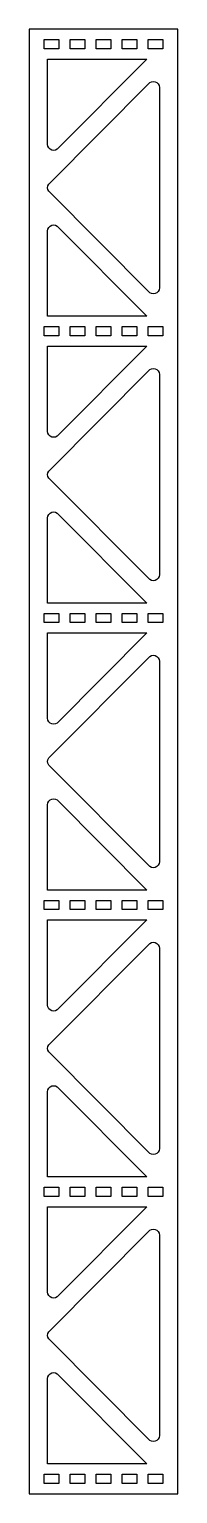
# Model space of a CAD drawing. Header units: metres. Extents: x -1 to 1, y -0.2 to 19.4.
import ezdxf

# ---------------------------------------------------------------- set-up
doc = ezdxf.new("R2010")
doc.units = ezdxf.units.M

msp = doc.modelspace()

# ---------------------------------------------------------------- linework, layer by layer
for p, q in [((1, 19.435), (-1, 19.435)), ((-1, 19.435), (-1, -0.2)), ((-0.8, 19.172), (-0.8, 19.297)), ((-0.8, 19.297), (-0.6, 19.297)), ((-0.6, 19.297), (-0.6, 19.172)), ((-0.45, 19.172), (-0.45, 19.297)), ((-0.45, 19.297), (-0.25, 19.297)), ((-0.25, 19.297), (-0.25, 19.172)), ((-0.1, 19.172), (-0.1, 19.297)), ((-0.1, 19.297), (0.1, 19.297)), ((0.1, 19.297), (0.1, 19.172)), ((0.25, 19.172), (0.25, 19.297)), ((0.25, 19.297), (0.45, 19.297)), ((0.45, 19.297), (0.45, 19.172)), ((0.6, 19.172), (0.6, 19.297)), ((0.6, 19.297), (0.8, 19.297)), ((0.8, 19.297), (0.8, 19.172)), ((1, -0.2), (1, 19.435)), ((-0.6, 19.172), (-0.8, 19.172)), ((-0.25, 19.172), (-0.45, 19.172)), ((0.1, 19.172), (-0.1, 19.172)), ((0.45, 19.172), (0.25, 19.172)), ((0.8, 19.172), (0.6, 19.172)), ((-0.752, 17.892), (-0.752, 19.035)), ((-0.752, 19.035), (0.583, 19.035)), ((0.583, 19.035), (-0.625, 17.827)), ((-0.736, 17.358), (0.625, 18.72)), ((0.625, 18.72), (0.647, 18.731)), ((0.647, 18.731), (0.672, 18.735)), ((0.672, 18.735), (0.696, 18.731)), ((0.696, 18.731), (0.719, 18.72)), ((0.719, 18.72), (0.736, 18.702)), ((0.736, 18.702), (0.748, 18.68)), ((0.748, 18.68), (0.752, 18.655)), ((0.752, 18.655), (0.752, 15.968)), ((-0.748, 17.867), (-0.752, 17.892)), ((-0.736, 17.845), (-0.748, 17.867)), ((-0.719, 17.827), (-0.736, 17.845)), ((-0.696, 17.815), (-0.719, 17.827)), ((-0.672, 17.811), (-0.696, 17.815)), ((-0.647, 17.815), (-0.672, 17.811)), ((-0.625, 17.827), (-0.647, 17.815)), ((-0.752, 17.311), (-0.748, 17.336)), ((-0.748, 17.287), (-0.752, 17.311)), ((-0.748, 17.336), (-0.736, 17.358)), ((-0.736, 17.265), (-0.748, 17.287)), ((0.625, 15.903), (-0.736, 17.265)), ((-0.752, 16.732), (-0.748, 16.756)), ((-0.752, 15.588), (-0.752, 16.732)), ((-0.748, 16.756), (-0.736, 16.779)), ((-0.736, 16.779), (-0.719, 16.796)), ((-0.719, 16.796), (-0.696, 16.808)), ((-0.696, 16.808), (-0.672, 16.811)), ((-0.672, 16.811), (-0.647, 16.808)), ((-0.647, 16.808), (-0.625, 16.796)), ((-0.625, 16.796), (0.583, 15.588)), ((0.736, 15.921), (0.719, 15.903)), ((0.748, 15.943), (0.736, 15.921)), ((0.752, 15.968), (0.748, 15.943)), ((0.647, 15.892), (0.625, 15.903)), ((0.672, 15.888), (0.647, 15.892)), ((0.696, 15.892), (0.672, 15.888)), ((0.719, 15.903), (0.696, 15.892)), ((0.583, 15.588), (-0.752, 15.588)), ((-0.8, 15.325), (-0.8, 15.45)), ((-0.8, 15.45), (-0.6, 15.45)), ((-0.6, 15.325), (-0.8, 15.325)), ((-0.6, 15.45), (-0.6, 15.325)), ((-0.45, 15.325), (-0.45, 15.45)), ((-0.45, 15.45), (-0.25, 15.45)), ((-0.25, 15.325), (-0.45, 15.325)), ((-0.25, 15.45), (-0.25, 15.325)), ((-0.1, 15.325), (-0.1, 15.45)), ((-0.1, 15.45), (0.1, 15.45)), ((0.1, 15.325), (-0.1, 15.325)), ((0.1, 15.45), (0.1, 15.325)), ((0.25, 15.325), (0.25, 15.45)), ((0.25, 15.45), (0.45, 15.45)), ((0.45, 15.325), (0.25, 15.325)), ((0.45, 15.45), (0.45, 15.325)), ((0.6, 15.325), (0.6, 15.45)), ((0.6, 15.45), (0.8, 15.45)), ((0.8, 15.325), (0.6, 15.325)), ((0.8, 15.45), (0.8, 15.325)), ((-0.752, 14.044), (-0.752, 15.188)), ((-0.752, 15.188), (0.583, 15.188)), ((0.583, 15.188), (-0.625, 13.98)), ((-0.736, 13.511), (0.625, 14.873)), ((0.625, 14.873), (0.647, 14.884)), ((0.647, 14.884), (0.672, 14.888)), ((0.672, 14.888), (0.696, 14.884)), ((0.696, 14.884), (0.719, 14.873)), ((0.719, 14.873), (0.736, 14.855)), ((0.736, 14.855), (0.748, 14.833)), ((0.748, 14.833), (0.752, 14.808)), ((0.752, 14.808), (0.752, 12.121)), ((-0.748, 14.02), (-0.752, 14.044)), ((-0.736, 13.998), (-0.748, 14.02)), ((-0.719, 13.98), (-0.736, 13.998)), ((-0.696, 13.968), (-0.719, 13.98)), ((-0.672, 13.964), (-0.696, 13.968)), ((-0.647, 13.968), (-0.672, 13.964)), ((-0.625, 13.98), (-0.647, 13.968)), ((-0.752, 13.464), (-0.748, 13.489)), ((-0.748, 13.44), (-0.752, 13.464)), ((-0.748, 13.489), (-0.736, 13.511)), ((-0.736, 13.418), (-0.748, 13.44)), ((0.625, 12.056), (-0.736, 13.418)), ((-0.719, 12.949), (-0.696, 12.961)), ((-0.696, 12.961), (-0.672, 12.964)), ((-0.672, 12.964), (-0.647, 12.961)), ((-0.647, 12.961), (-0.625, 12.949)), ((-0.752, 12.884), (-0.748, 12.909)), ((-0.752, 11.741), (-0.752, 12.884)), ((-0.748, 12.909), (-0.736, 12.931)), ((-0.736, 12.931), (-0.719, 12.949)), ((-0.625, 12.949), (0.583, 11.741)), ((0.647, 12.045), (0.625, 12.056)), ((0.672, 12.041), (0.647, 12.045)), ((0.696, 12.045), (0.672, 12.041)), ((0.719, 12.056), (0.696, 12.045)), ((0.736, 12.074), (0.719, 12.056)), ((0.748, 12.096), (0.736, 12.074)), ((0.752, 12.121), (0.748, 12.096)), ((-0.8, 11.479), (-0.8, 11.604)), ((-0.8, 11.604), (-0.6, 11.604)), ((0.583, 11.741), (-0.752, 11.741)), ((-0.6, 11.604), (-0.6, 11.479)), ((-0.45, 11.479), (-0.45, 11.604)), ((-0.45, 11.604), (-0.25, 11.604)), ((-0.25, 11.604), (-0.25, 11.479)), ((-0.1, 11.479), (-0.1, 11.604)), ((-0.1, 11.604), (0.1, 11.604)), ((0.1, 11.604), (0.1, 11.479)), ((0.25, 11.479), (0.25, 11.604)), ((0.25, 11.604), (0.45, 11.604)), ((0.45, 11.604), (0.45, 11.479)), ((0.6, 11.479), (0.6, 11.604)), ((0.6, 11.604), (0.8, 11.604)), ((0.8, 11.604), (0.8, 11.479)), ((-0.6, 11.479), (-0.8, 11.479)), ((-0.25, 11.479), (-0.45, 11.479)), ((0.1, 11.479), (-0.1, 11.479)), ((0.45, 11.479), (0.25, 11.479)), ((0.8, 11.479), (0.6, 11.479)), ((-0.752, 10.197), (-0.752, 11.341)), ((-0.752, 11.341), (0.583, 11.341)), ((0.583, 11.341), (-0.625, 10.133)), ((-0.736, 9.665), (0.625, 11.026)), ((0.625, 11.026), (0.647, 11.037)), ((0.647, 11.037), (0.672, 11.041)), ((0.672, 11.041), (0.696, 11.037)), ((0.696, 11.037), (0.719, 11.026)), ((0.719, 11.026), (0.736, 11.008)), ((0.736, 11.008), (0.748, 10.986)), ((0.748, 10.986), (0.752, 10.961)), ((0.752, 10.961), (0.752, 8.274)), ((-0.748, 10.173), (-0.752, 10.197)), ((-0.736, 10.15), (-0.748, 10.173)), ((-0.719, 10.133), (-0.736, 10.15)), ((-0.696, 10.121), (-0.719, 10.133)), ((-0.672, 10.117), (-0.696, 10.121)), ((-0.647, 10.121), (-0.672, 10.117)), ((-0.625, 10.133), (-0.647, 10.121)), ((-0.752, 9.618), (-0.748, 9.642)), ((-0.748, 9.642), (-0.736, 9.665)), ((-0.748, 9.593), (-0.752, 9.618)), ((-0.736, 9.57), (-0.748, 9.593)), ((0.625, 8.209), (-0.736, 9.57)), ((-0.752, 9.037), (-0.748, 9.062)), ((-0.752, 7.894), (-0.752, 9.037)), ((-0.748, 9.062), (-0.736, 9.085)), ((-0.736, 9.085), (-0.719, 9.102)), ((-0.719, 9.102), (-0.696, 9.114)), ((-0.696, 9.114), (-0.672, 9.117)), ((-0.672, 9.117), (-0.647, 9.114)), ((-0.647, 9.114), (-0.625, 9.102)), ((-0.625, 9.102), (0.583, 7.894)), ((0.748, 8.249), (0.736, 8.227)), ((0.752, 8.274), (0.748, 8.249)), ((0.647, 8.198), (0.625, 8.209)), ((0.672, 8.194), (0.647, 8.198)), ((0.696, 8.198), (0.672, 8.194)), ((0.719, 8.209), (0.696, 8.198)), ((0.736, 8.227), (0.719, 8.209)), ((0.583, 7.894), (-0.752, 7.894)), ((-0.8, 7.631), (-0.8, 7.756)), ((-0.8, 7.756), (-0.6, 7.756)), ((-0.6, 7.756), (-0.6, 7.631)), ((-0.45, 7.631), (-0.45, 7.756)), ((-0.45, 7.756), (-0.25, 7.756)), ((-0.25, 7.756), (-0.25, 7.631)), ((-0.1, 7.631), (-0.1, 7.756)), ((-0.1, 7.756), (0.1, 7.756)), ((0.1, 7.756), (0.1, 7.631)), ((0.25, 7.631), (0.25, 7.756)), ((0.25, 7.756), (0.45, 7.756)), ((0.45, 7.756), (0.45, 7.631)), ((0.6, 7.631), (0.6, 7.756)), ((0.6, 7.756), (0.8, 7.756)), ((0.8, 7.756), (0.8, 7.631)), ((-0.6, 7.631), (-0.8, 7.631)), ((-0.752, 6.351), (-0.752, 7.494)), ((-0.752, 7.494), (0.583, 7.494)), ((0.583, 7.494), (-0.625, 6.286)), ((-0.25, 7.631), (-0.45, 7.631)), ((0.1, 7.631), (-0.1, 7.631)), ((0.45, 7.631), (0.25, 7.631)), ((0.8, 7.631), (0.6, 7.631)), ((-0.736, 5.818), (0.625, 7.179)), ((0.625, 7.179), (0.647, 7.19)), ((0.647, 7.19), (0.672, 7.194)), ((0.672, 7.194), (0.696, 7.19)), ((0.696, 7.19), (0.719, 7.179)), ((0.719, 7.179), (0.736, 7.161)), ((0.736, 7.161), (0.748, 7.139)), ((0.748, 7.139), (0.752, 7.114)), ((0.752, 7.114), (0.752, 4.427)), ((-0.748, 6.326), (-0.752, 6.351)), ((-0.736, 6.303), (-0.748, 6.326)), ((-0.719, 6.286), (-0.736, 6.303)), ((-0.696, 6.274), (-0.719, 6.286)), ((-0.625, 6.286), (-0.647, 6.274)), ((-0.672, 6.271), (-0.696, 6.274)), ((-0.647, 6.274), (-0.672, 6.271)), ((-0.752, 5.771), (-0.748, 5.795)), ((-0.748, 5.746), (-0.752, 5.771)), ((-0.748, 5.795), (-0.736, 5.818)), ((-0.736, 5.723), (-0.748, 5.746)), ((0.625, 4.362), (-0.736, 5.723)), ((-0.752, 5.19), (-0.748, 5.215)), ((-0.752, 4.047), (-0.752, 5.19)), ((-0.748, 5.215), (-0.736, 5.237)), ((-0.736, 5.237), (-0.719, 5.255)), ((-0.719, 5.255), (-0.696, 5.267)), ((-0.696, 5.267), (-0.672, 5.27)), ((-0.672, 5.27), (-0.647, 5.267)), ((-0.647, 5.267), (-0.625, 5.255)), ((-0.625, 5.255), (0.583, 4.047)), ((0.647, 4.351), (0.625, 4.362)), ((0.672, 4.347), (0.647, 4.351)), ((0.696, 4.351), (0.672, 4.347)), ((0.719, 4.362), (0.696, 4.351)), ((0.736, 4.38), (0.719, 4.362)), ((0.748, 4.402), (0.736, 4.38)), ((0.752, 4.427), (0.748, 4.402)), ((0.583, 4.047), (-0.752, 4.047)), ((-0.8, 3.784), (-0.8, 3.909)), ((-0.8, 3.909), (-0.6, 3.909)), ((-0.6, 3.784), (-0.8, 3.784)), ((-0.6, 3.909), (-0.6, 3.784)), ((-0.45, 3.784), (-0.45, 3.909)), ((-0.45, 3.909), (-0.25, 3.909)), ((-0.25, 3.784), (-0.45, 3.784)), ((-0.25, 3.909), (-0.25, 3.784)), ((-0.1, 3.784), (-0.1, 3.909)), ((-0.1, 3.909), (0.1, 3.909)), ((0.1, 3.784), (-0.1, 3.784)), ((0.1, 3.909), (0.1, 3.784)), ((0.25, 3.784), (0.25, 3.909)), ((0.25, 3.909), (0.45, 3.909)), ((0.45, 3.784), (0.25, 3.784)), ((0.45, 3.909), (0.45, 3.784)), ((0.6, 3.784), (0.6, 3.909)), ((0.6, 3.909), (0.8, 3.909)), ((0.8, 3.784), (0.6, 3.784)), ((0.8, 3.909), (0.8, 3.784)), ((-0.752, 2.503), (-0.752, 3.647)), ((-0.752, 3.647), (0.583, 3.647)), ((0.583, 3.647), (-0.625, 2.439)), ((0.625, 3.332), (0.647, 3.343)), ((0.647, 3.343), (0.672, 3.347)), ((0.672, 3.347), (0.696, 3.343)), ((0.696, 3.343), (0.719, 3.332)), ((-0.736, 1.97), (0.625, 3.332)), ((0.719, 3.332), (0.736, 3.314)), ((0.736, 3.314), (0.748, 3.292)), ((0.748, 3.292), (0.752, 3.267)), ((0.752, 3.267), (0.752, 0.58)), ((-0.748, 2.479), (-0.752, 2.503)), ((-0.736, 2.456), (-0.748, 2.479)), ((-0.719, 2.439), (-0.736, 2.456)), ((-0.696, 2.427), (-0.719, 2.439)), ((-0.672, 2.424), (-0.696, 2.427)), ((-0.647, 2.427), (-0.672, 2.424)), ((-0.625, 2.439), (-0.647, 2.427)), ((-0.748, 1.948), (-0.736, 1.97)), ((-0.752, 1.923), (-0.748, 1.948)), ((-0.748, 1.899), (-0.752, 1.923)), ((-0.736, 1.876), (-0.748, 1.899)), ((0.625, 0.515), (-0.736, 1.876)), ((-0.748, 1.368), (-0.736, 1.39)), ((-0.736, 1.39), (-0.719, 1.408)), ((-0.719, 1.408), (-0.696, 1.42)), ((-0.696, 1.42), (-0.672, 1.423)), ((-0.672, 1.423), (-0.647, 1.42)), ((-0.647, 1.42), (-0.625, 1.408)), ((-0.625, 1.408), (0.583, 0.2)), ((-0.752, 1.343), (-0.748, 1.368)), ((-0.752, 0.2), (-0.752, 1.343)), ((0.647, 0.504), (0.625, 0.515)), ((0.672, 0.5), (0.647, 0.504)), ((0.696, 0.504), (0.672, 0.5)), ((0.719, 0.515), (0.696, 0.504)), ((0.736, 0.533), (0.719, 0.515)), ((0.748, 0.555), (0.736, 0.533)), ((0.752, 0.58), (0.748, 0.555)), ((0.583, 0.2), (-0.752, 0.2)), ((-0.8, -0.062), (-0.8, 0.062)), ((-0.8, 0.062), (-0.6, 0.062)), ((-0.6, 0.062), (-0.6, -0.062)), ((-0.45, -0.062), (-0.45, 0.062)), ((-0.45, 0.062), (-0.25, 0.062)), ((-0.25, 0.062), (-0.25, -0.062)), ((-0.1, -0.062), (-0.1, 0.062)), ((-0.1, 0.062), (0.1, 0.062)), ((0.1, 0.062), (0.1, -0.062)), ((0.25, -0.062), (0.25, 0.062)), ((0.25, 0.062), (0.45, 0.062)), ((0.45, 0.062), (0.45, -0.062)), ((0.6, -0.062), (0.6, 0.062)), ((0.6, 0.062), (0.8, 0.062)), ((0.8, 0.062), (0.8, -0.062)), ((-0.6, -0.062), (-0.8, -0.062)), ((-0.25, -0.062), (-0.45, -0.062)), ((0.1, -0.062), (-0.1, -0.062)), ((0.45, -0.062), (0.25, -0.062)), ((0.8, -0.062), (0.6, -0.062)), ((-1, -0.2), (1, -0.2))]:
    msp.add_line(p, q)

doc.saveas('drawing.dxf')
